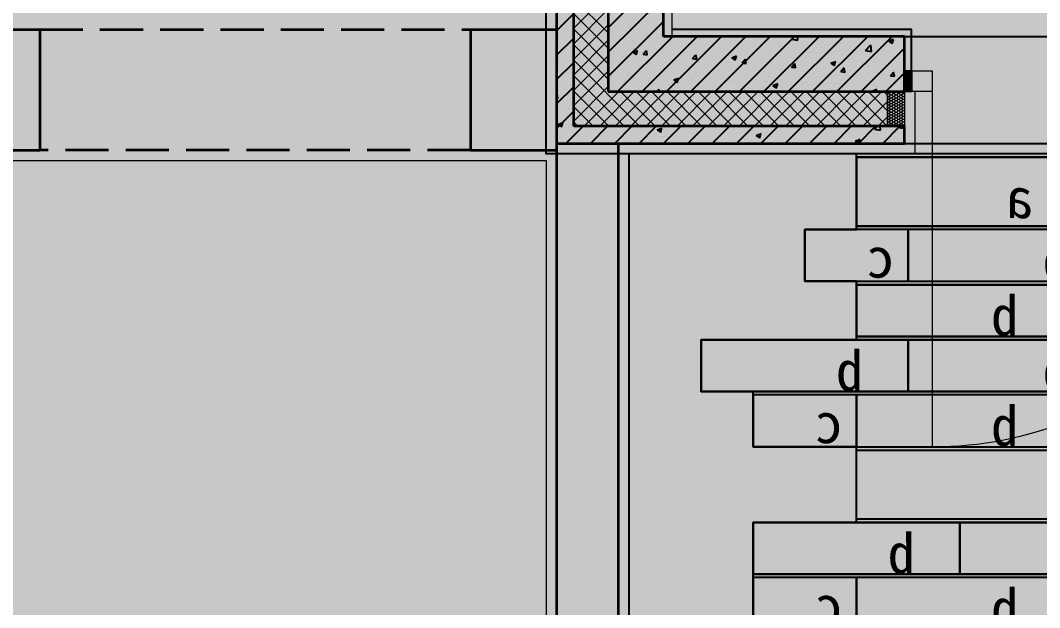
# Model space of a CAD drawing. Header units: inches. Extents: x 143994 to 247866, y 243815 to 272761.
# Drawn here: x 228672 to 231630, y 247549 to 249253 of the extents above; entities that cross this region are included whole.
import ezdxf

# ---------------------------------------------------------------- set-up
doc = ezdxf.new("R2010")
doc.units = ezdxf.units.IN
doc.header["$LTSCALE"] = 1000
doc.header["$MEASUREMENT"] = 0
doc.linetypes.add('DASH', pattern=[0.35, 0.25, -0.1])
doc.layers.get('DEFPOINTS').update_dxf_attribs({"color": 62})
for name, color, linetype in [('0-fm', 30, 'Continuous'), ('0-pat', 252, 'Continuous'), ('0-word', 131, 'Continuous'), ('0-建筑2F', 127, 'Continuous'), ('A-S-face(建筑粉刷线)', 136, 'Continuous'), ('A-Wall-Patn', 255, 'Continuous'), ('PUB_HATCH', 8, 'Continuous')]:
    doc.layers.add(name, color=color, linetype=linetype)
for name, color, linetype, lineweight in [('A-M-Stone', 11, 'Continuous', 15), ('A-Wall', 254, 'Continuous', 35), ('MQ-HZ幕墙绘制', 6, 'Continuous', 13), ('W-保温层', 8, 'Continuous', 13)]:
    doc.layers.add(name, color=color, linetype=linetype, lineweight=lineweight)
doc.styles.add('HS2', font='')
doc.styles.get('HS2').set_extended_font_data('SimHei')

# ---------------------------------------------------------------- blocks, each defined once
blk = doc.blocks.new('*U526')
at = {"layer": 'A-Wall'}
for p, q in [((-1380, 350), (-1250, 350)), ((-1250, 350), (-1250, 0)), ((0, 350), (0, 0)), ((0, 350), (250, 350)), ((0, 0), (250, 0)), ((-1380, 0), (-1250, 0))]:
    blk.add_line(p, q, dxfattribs=at)
at = {"layer": 'A-Wall', "linetype": 'DASH', "ltscale": 0.5}
for p, q in [((-1250, 350), (0, 350)), ((0, 0), (-1250, 0))]:
    blk.add_line(p, q, dxfattribs=at)
blk = doc.blocks.new('A$C300209DD')
blk.add_lwpolyline([(0, 0), (600, 0), (600, -150), (0, -150)], close=True)
at = {"layer": '0-word', "color": 4, "insert": (130.1, -31.3), "char_height": 116.7, "attachment_point": 1, "rotation": 360, "style": 'HS2'}
blk.add_mtext('b', dxfattribs=at)
blk = doc.blocks.new('A$C378B29CF')
blk.add_lwpolyline([(0, 0), (300, 0), (300, -200), (0, -200)], close=True)
at = {"layer": '0-word', "color": 4, "insert": (36.8, -54.9), "char_height": 116.7, "attachment_point": 1, "rotation": 360, "style": 'HS2'}
blk.add_mtext('d', dxfattribs=at)
blk = doc.blocks.new('A$C28AF7A45')
blk.add_lwpolyline([(0, 0), (0, -200), (750, -200), (750, 0)], close=True)
at = {"layer": '0-word', "color": 4, "insert": (64.9, -62.2), "char_height": 116.7, "attachment_point": 1, "rotation": 360, "style": 'HS2'}
blk.add_mtext('e', dxfattribs=at)
blk = doc.blocks.new('A$C76955CBD')
blk.add_lwpolyline([(0, 0), (600, 0), (600, -200), (0, -200)], close=True)
at = {"layer": '0-word', "color": 4, "insert": (85.6, -60.3), "char_height": 116.7, "attachment_point": 1, "rotation": 360, "style": 'HS2'}
blk.add_mtext('a', dxfattribs=at)
blk = doc.blocks.new('A$C43E706E6')
blk.add_lwpolyline([(0, 0), (300, 0), (300, -150), (0, -150)], close=True)
at = {"layer": '0-pat'}
blk.add_lwpolyline([(300, -150), (300, 0)], dxfattribs=at)
at = {"layer": '0-word', "color": 4, "insert": (40.8, -22.9), "char_height": 116.7, "attachment_point": 1, "rotation": 360, "style": 'HS2'}
blk.add_mtext('c', dxfattribs=at)
blk = doc.blocks.new('A$C6EB0506D')
at = {"layer": '0-fm'}
for points in [[(0, 0), (0, -200), (1200, -200), (1200, 0)], [(150, -210), (1350, -210), (1350, -360), (150, -360)], [(300, -370), (300, -520), (1200, -520), (1200, -370)], [(1650, -530), (450, -530), (450, -680), (1650, -680)], [(600, -690), (1500, -690), (1500, -840), (600, -840)], [(1200, -850), (450, -850), (450, -1050), (1200, -1050)], [(300, -1060), (300, -1210), (1500, -1210), (1500, -1060)], [(600, -1220), (1500, -1220), (1500, -1370), (600, -1370)], [(1650, -1380), (450, -1380), (450, -1580), (1650, -1580)], [(900, -1590), (1500, -1590), (1500, -1740), (900, -1740)], [(1650, -1750), (750, -1750), (750, -1900), (1650, -1900)], [(600, -1910), (1500, -1910), (1500, -2110), (600, -2110)], [(1650, -2120), (750, -2120), (750, -2320), (1650, -2320)]]:
    blk.add_lwpolyline(points, close=True, dxfattribs=at)
at = {"layer": '0-pat'}
for points in [[(1050, -680), (1050, -530)], [(1200, -840), (1200, -690)], [(1200, -1370), (1200, -1220)], [(1200, -1360), (1200, -1220)]]:
    blk.add_lwpolyline(points, dxfattribs=at)
for name, p in [('A$C76955CBD', (0, 0)), ('A$C76955CBD', (600, 0)), ('A$C43E706E6', (150, -210)), ('A$C300209DD', (450, -210)), ('A$C43E706E6', (1050, -210)), ('A$C43E706E6', (300, -370)), ('A$C300209DD', (600, -370)), ('A$C300209DD', (450, -530)), ('A$C300209DD', (1050, -530)), ('A$C300209DD', (600, -690)), ('A$C43E706E6', (1200, -690)), ('A$C28AF7A45', (450, -850)), ('A$C300209DD', (300, -1060)), ('A$C300209DD', (900, -1060)), ('A$C300209DD', (600, -1220)), ('A$C43E706E6', (1200, -1220)), ('A$C378B29CF', (450, -1380)), ('A$C76955CBD', (750, -1380)), ('A$C378B29CF', (1350, -1380)), ('A$C300209DD', (900, -1590)), ('A$C300209DD', (750, -1750)), ('A$C43E706E6', (1350, -1750)), ('A$C378B29CF', (600, -1910)), ('A$C76955CBD', (900, -1910)), ('A$C76955CBD', (750, -2120)), ('A$C378B29CF', (1350, -2120))]:
    blk.add_blockref(name, p, dxfattribs=at)
blk = doc.blocks.new('1442323')
at = {"layer": 'MQ-HZ幕墙绘制'}
h = blk.add_hatch(dxfattribs=at)
h.set_pattern_fill('HEX', color=127, angle=-90, style=0)
h.set_pattern_definition([(270, (1020.9525, 145.3926), (1.649778, -3e-16), [0.9525, -1.905]), (30, (1020.9525, 145.3926), (-0.824889, 1.4287496586), [0.9525, -1.905]), (330, (1020.9525, 144.4401), (0.824889, 1.4287496586), [0.9525, -1.905])])
h.paths.add_polyline_path([(688736.9, -391196.3), (688736.9, -391142.3), (688753.9, -391142.3), (688753.9, -391196.3)])
h = blk.add_hatch(dxfattribs=at)
h.set_pattern_fill('HONEY', color=127, scale=3)
h.set_pattern_definition([(0, (2375.541, 380841.3842), (7.14375, 4.124445), [4.7625, -9.525]), (120, (2375.541, 380841.3842), (-7.143749147, 4.124446478), [4.7625, -9.525]), (60, (2375.541, 380841.3842), (8.53e-07, 8.248891478), [-9.525, 4.7625])])
h.paths.add_polyline_path([(688736.9, -391199.3), (688736.9, -391299.3), (688686.9, -391299.3), (688686.9, -391199.3)])
at = {"layer": 'A-M-Stone', "color": 127}
for p, q in [((687696.9, -388379.3), (687696.9, -391379.3)), ((688766.9, -391199.3), (688766.9, -391379.3)), ((688736.9, -391379.3), (687696.9, -391379.3)), ((688766.9, -391379.3), (688736.9, -391379.3))]:
    blk.add_line(p, q, dxfattribs=at)
at = {"layer": 'A-S-face(建筑粉刷线)', "color": 127}
blk.add_line((688736.9, -391019.3), (688061.9, -391019.3), dxfattribs=at)
blk.add_lwpolyline([(688756.9, -391139.3), (688756.9, -391019.3), (688736.9, -391019.3)], dxfattribs=at)
at = {"layer": 'A-Wall', "color": 127}
for p, q in [((688036.9, -391039.3), (688036.9, -388039.3)), ((687876.9, -388199.3), (687876.9, -391199.3)), ((687776.9, -391299.3), (687776.9, -388299.3)), ((687726.9, -388349.3), (687726.9, -391349.3)), ((688736.9, -391039.3), (688036.9, -391039.3)), ((688736.9, -391199.3), (688736.9, -391039.3)), ((687876.9, -391199.3), (688736.9, -391199.3)), ((688736.9, -391299.3), (687776.9, -391299.3)), ((688736.9, -391349.3), (688736.9, -391299.3)), ((687726.9, -391349.3), (688736.9, -391349.3))]:
    blk.add_line(p, q, dxfattribs=at)
at = {"layer": 'MQ-HZ幕墙绘制', "color": 127}
for p, q in [((688756.9, -391139.3), (688816.9, -391139.3)), ((688756.9, -391199.3), (688756.9, -391139.3)), ((688816.9, -391139.3), (688816.9, -391199.3)), ((688816.9, -391169.3), (688816.9, -392229.3)), ((688816.9, -391199.3), (688756.9, -391199.3))]:
    blk.add_line(p, q, dxfattribs=at)
at = {"layer": 'MQ-HZ幕墙绘制', "color": 127, "lineweight": -3}
blk.add_lwpolyline([(688756.9, -391139.3), (688756.9, -391199.3), (688739.9, -391199.3), (688739.9, -391199.3), (688736.9, -391199.3), (688736.9, -391196.3), (688753.9, -391196.3), (688753.9, -391142.3), (688736.9, -391142.3), (688736.9, -391139.3), (688739.9, -391139.3), (688739.9, -391139.3), (688756.9, -391139.3, -0.000051)], format="xyb", dxfattribs=at)
at = {"layer": 'MQ-HZ幕墙绘制', "color": 127}
blk.add_lwpolyline([(688736.9, -391199.3), (688736.9, -391299.3), (688686.9, -391299.3), (688686.9, -391199.3)], close=True, dxfattribs=at)
blk.add_arc((688820.4, -391172.8), 1056.5, 269.8126, 0.1874, dxfattribs=at)
at = {"layer": 'PUB_HATCH', "color": 127, "linetype": 'Continuous'}
for p, q in [((687876.9, -391014.4), (688036.9, -390854.4)), ((687876.9, -391085.1), (688036.9, -390925.1)), ((687726.9, -391023), (687776.9, -390973)), ((687876.9, -391155.8), (688036.9, -390995.8)), ((687940.2, -391010.6), (687940.2, -391010.6)), ((687980, -391017.7), (687980, -391017.7)), ((688030.1, -391011.2), (688030.1, -391011.2)), ((687726.9, -391093.7), (687776.9, -391043.7)), ((687727.9, -391050.9), (687727.9, -391050.9)), ((687733.7, -391039.7), (687733.7, -391039.7)), ((687733.7, -391040.9), (687733.7, -391040.9)), ((687904.1, -391199.3), (688064.1, -391039.3)), ((687947.2, -391049.9), (687947.2, -391049.9)), ((687974.9, -391199.3), (688134.9, -391039.3)), ((687986.6, -391033.1), (687986.6, -391033.1)), ((688045.6, -391199.3), (688205.6, -391039.3)), ((688054, -391054.4), (688054, -391054.4)), ((688116.3, -391199.3), (688276.3, -391039.3)), ((688142.7, -391049.4), (688142.7, -391049.4)), ((688151.1, -391056.9), (688151.1, -391056.9)), ((688160.8, -391058.9), (688160.8, -391058.9)), ((688187, -391199.3), (688347, -391039.3)), ((688229.6, -391056.8), (688229.6, -391056.8)), ((688257.7, -391199.3), (688417.7, -391039.3)), ((688305.3, -391046.9), (688305.3, -391046.9)), ((688328.4, -391199.3), (688488.4, -391039.3)), ((688399.1, -391199.3), (688559.1, -391039.3)), ((688407.6, -391039.3), (688413.4, -391043.2)), ((688409.6, -391046.8), (688416.7, -391039.3)), ((688409.6, -391046.8), (688427.3, -391049.5)), ((688413.1, -391043.7), (688414.6, -391039.3)), ((688427, -391049.9), (688425.8, -391039.3)), ((688469.8, -391199.3), (688629.8, -391039.3)), ((688540.5, -391199.3), (688700.5, -391039.3)), ((688651.5, -391047.2), (688651.5, -391047.2)), ((688690.9, -391052.5), (688704.9, -391047.1)), ((688690.9, -391052.5), (688700.8, -391059.2)), ((688694.1, -391046.9), (688694.1, -391046.9)), ((688700.5, -391059.8), (688704.6, -391047.7)), ((687753.3, -391073.1), (687753.3, -391073.1)), ((687937.8, -391077.2), (687937.8, -391077.2)), ((687948, -391085), (687962, -391079.6)), ((687948, -391085), (687957.9, -391091.7)), ((687957.6, -391092.2), (687961.7, -391080.1)), ((687978.3, -391091), (687987.9, -391079.5)), ((687989.9, -391092.6), (687987.6, -391080.1)), ((688034.5, -391077), (688034.5, -391077)), ((688038.8, -391064.4), (688038.8, -391064.4)), ((688053.2, -391080.1), (688053.2, -391080.1)), ((688179.5, -391063.4), (688179.5, -391063.4)), ((688267.5, -391063.4), (688267.5, -391063.4)), ((688374.3, -391068), (688374.3, -391068)), ((688447.8, -391074.1), (688447.8, -391074.1)), ((688460.8, -391086.9), (688460.8, -391086.9)), ((688481.1, -391072.5), (688481.1, -391072.5)), ((688550.5, -391060), (688550.5, -391060)), ((688577.4, -391066.9), (688577.4, -391066.9)), ((688587.8, -391077), (688587.8, -391077)), ((688611.2, -391199.3), (688736.9, -391073.6)), ((688623, -391079.9), (688638.6, -391063.7)), ((688623, -391079.9), (688640.8, -391082.6)), ((688631.1, -391075.9), (688631.1, -391075.9)), ((688640.5, -391083), (688638.3, -391064)), ((688681.2, -391069.3), (688681.2, -391069.3)), ((688694.6, -391081.5), (688694.6, -391081.5)), ((687726.9, -391164.4), (687776.9, -391114.4)), ((687731.2, -391106.3), (687731.2, -391106.3)), ((687917.9, -391097), (687917.9, -391097)), ((687927.4, -391096.6), (687927.4, -391096.6)), ((687977.4, -391090), (687977.4, -391090)), ((687978.3, -391091), (687990.2, -391092.1)), ((688121.7, -391103.6), (688131.4, -391092.1)), ((688121.7, -391103.6), (688133.7, -391104.6)), ((688133.4, -391105.2), (688131.1, -391092.6)), ((688140.3, -391116), (688140.3, -391116)), ((688235.4, -391101), (688249.4, -391095.6)), ((688235.4, -391101), (688245.4, -391107.7)), ((688242.9, -391101.9), (688242.9, -391101.9)), ((688245, -391108.2), (688249.1, -391096.2)), ((688265.2, -391116.1), (688274.8, -391104.6)), ((688265.2, -391116.1), (688277.2, -391117.2)), ((688276.9, -391117.7), (688274.5, -391105.2)), ((688344, -391089.1), (688344, -391089.1)), ((688344.1, -391106.9), (688344.1, -391106.9)), ((688379, -391109.1), (688379, -391109.1)), ((688408.6, -391128.7), (688418.3, -391117.2)), ((688420.3, -391130.3), (688418, -391117.7)), ((688429.1, -391102.5), (688429.1, -391102.5)), ((688504.8, -391092.6), (688504.8, -391092.6)), ((688522.8, -391117), (688536.8, -391111.6)), ((688522.8, -391117), (688532.8, -391123.7)), ((688532.5, -391124.3), (688536.5, -391112.2)), ((688649.1, -391113.8), (688649.1, -391113.8)), ((687935.4, -391143.8), (687935.4, -391143.8)), ((688036.4, -391131), (688036.4, -391131)), ((688110.9, -391147), (688110.9, -391147)), ((688126.9, -391142.3), (688126.9, -391142.3)), ((688177, -391135.7), (688177, -391135.7)), ((688227.5, -391126.9), (688227.5, -391126.9)), ((688252.7, -391125.8), (688252.7, -391125.8)), ((688408.6, -391128.7), (688420.6, -391129.7)), ((688445.4, -391140.7), (688445.4, -391140.7)), ((688548.1, -391126.6), (688548.1, -391126.6)), ((688552.1, -391141.2), (688561.7, -391129.7)), ((688552.1, -391141.2), (688564.1, -391142.3)), ((688563.8, -391142.8), (688561.4, -391130.3)), ((688682, -391199.3), (688736.9, -391144.3)), ((688695.6, -391153.8), (688705.2, -391142.3)), ((688704.3, -391138.3), (688704.3, -391138.3)), ((688707.2, -391155.4), (688704.9, -391142.8)), ((687728.8, -391172.9), (687728.8, -391172.9)), ((687736.9, -391170), (687736.9, -391170)), ((687908.3, -391152.1), (687908.3, -391152.1)), ((687924.8, -391168.9), (687924.8, -391168.9)), ((687994.2, -391167), (687994.2, -391167)), ((688000.6, -391158.9), (688000.6, -391158.9)), ((688015.1, -391156.6), (688015.1, -391156.6)), ((688067.4, -391165.5), (688081.4, -391160.1)), ((688067.4, -391165.5), (688077.3, -391172.2)), ((688077, -391172.8), (688081.1, -391160.7)), ((688121.8, -391161.1), (688121.8, -391161.1)), ((688228.6, -391165.6), (688228.6, -391165.6)), ((688240.5, -391168.5), (688240.5, -391168.5)), ((688335.4, -391170.2), (688335.4, -391170.2)), ((688341.5, -391155.7), (688341.5, -391155.7)), ((688354.8, -391181.5), (688368.8, -391176.1)), ((688364.4, -391188.8), (688368.5, -391176.7)), ((688442.1, -391174.7), (688442.1, -391174.7)), ((688452.2, -391171.4), (688452.2, -391171.4)), ((688578.5, -391154.8), (688578.5, -391154.8)), ((688628.6, -391148.2), (688628.6, -391148.2)), ((688685.8, -391166.2), (688685.8, -391166.2)), ((688695.6, -391153.8), (688707.5, -391154.8)), ((687726.9, -391235.1), (687776.9, -391185.1)), ((687726.9, -391207.1), (687728.8, -391204.9)), ((687730.8, -391217.9), (687728.5, -391205.4)), ((687748.5, -391192.1), (687748.5, -391192.1)), ((687761, -391207), (687761, -391207)), ((687877.6, -391187), (687877.6, -391187)), ((687950.5, -391179), (687950.5, -391179)), ((688018, -391199.3), (688024.7, -391192.3)), ((688025.2, -391199.3), (688024.4, -391192.7)), ((688033.9, -391197.6), (688033.9, -391197.6)), ((688057.2, -391183.5), (688057.2, -391183.5)), ((688137.8, -391182.6), (688137.8, -391182.6)), ((688164, -391188), (688164, -391188)), ((688270.8, -391192.5), (688270.8, -391192.5)), ((688326.4, -391188), (688326.4, -391188)), ((688354.8, -391181.5), (688364.7, -391188.2)), ((688376.5, -391181.4), (688376.5, -391181.4)), ((688377.5, -391197), (688377.5, -391197)), ((688545.7, -391193.2), (688545.7, -391193.2)), ((688548.9, -391179.2), (688548.9, -391179.2)), ((688569.2, -391186.2), (688569.2, -391186.2)), ((688642.2, -391197.5), (688656.2, -391192.2)), ((688642.2, -391197.5), (688644.8, -391199.3)), ((688646.7, -391180.4), (688646.7, -391180.4)), ((688653.7, -391199.3), (688655.9, -391192.7)), ((688655.7, -391183.7), (688655.7, -391183.7)), ((687726.9, -391217), (687731.1, -391217.4)), ((687726.9, -391305.8), (687776.9, -391255.8)), ((687761.7, -391249.3), (687761.7, -391249.3)), ((687731.3, -391294.5), (687745.3, -391289.1)), ((687731.3, -391294.5), (687741.2, -391301.2)), ((687740.9, -391301.8), (687745, -391289.7)), ((687754.1, -391349.3), (687804.1, -391299.3)), ((687824.9, -391349.3), (687874.9, -391299.3)), ((687869.3, -391306.3), (687869.3, -391306.3)), ((687895.4, -391316.7), (687895.4, -391316.7)), ((687895.6, -391349.3), (687945.6, -391299.3)), ((687966.3, -391349.3), (688016.3, -391299.3)), ((688018.7, -391310.5), (688032.7, -391305.2)), ((688018.7, -391310.5), (688028.6, -391317.2)), ((688021.7, -391300.1), (688021.7, -391300.1)), ((688028.3, -391317.8), (688032.4, -391305.7)), ((688037, -391349.3), (688087, -391299.3)), ((688107.7, -391349.3), (688157.7, -391299.3)), ((688133, -391315.7), (688133, -391315.7)), ((688150.5, -391310.2), (688150.5, -391310.2)), ((688178.4, -391349.3), (688228.4, -391299.3)), ((688235.6, -391301.7), (688235.6, -391301.7)), ((688249.1, -391349.3), (688299.1, -391299.3)), ((688306.1, -391326.5), (688320.1, -391321.2)), ((688315.8, -391333.8), (688319.8, -391321.7)), ((688319.8, -391349.3), (688369.8, -391299.3)), ((688390.5, -391349.3), (688440.5, -391299.3)), ((688461.2, -391349.3), (688511.2, -391299.3)), ((688473.3, -391312.6), (688473.3, -391312.6)), ((688523.4, -391306), (688523.4, -391306)), ((688532, -391349.3), (688582, -391299.3)), ((688576.8, -391320.1), (688576.8, -391320.1)), ((688602.7, -391349.3), (688652.7, -391299.3)), ((688641.8, -391313.6), (688641.8, -391313.6)), ((688649.5, -391307.8), (688657.7, -391299.3)), ((688649.5, -391307.8), (688667.3, -391310.6)), ((688667, -391311), (688665.6, -391299.3)), ((688673.4, -391349.3), (688723.4, -391299.3)), ((688693.5, -391300.1), (688693.5, -391300.1)), ((688723.3, -391304.2), (688727.4, -391299.3)), ((688723.3, -391304.2), (688735.3, -391305.3)), ((688735, -391305.8), (688733.8, -391299.3)), ((687752.7, -391326.4), (687752.7, -391326.4)), ((687769.5, -391333.3), (687769.5, -391333.3)), ((687819.6, -391326.7), (687819.6, -391326.7)), ((687928.1, -391343.5), (687928.1, -391343.5)), ((688029.1, -391330.7), (688029.1, -391330.7)), ((688033.9, -391330.2), (688033.9, -391330.2)), ((688221.2, -391345.8), (688221.2, -391345.8)), ((688271.2, -391339.2), (688271.2, -391339.2)), ((688306.1, -391326.5), (688316.1, -391333.3)), ((688347, -391329.2), (688347, -391329.2)), ((688438.1, -391340.4), (688438.1, -391340.4)), ((688460.2, -391340.2), (688460.2, -391340.2)), ((688540.8, -391326.4), (688540.8, -391326.4)), ((688593.5, -391342.6), (688607.5, -391337.2)), ((688593.5, -391342.6), (688603.5, -391349.3)), ((688603.4, -391349.3), (688607.2, -391337.7))]:
    blk.add_line(p, q, dxfattribs=at)
at = {"layer": 'PUB_HATCH', "color": 127}
blk.add_line((690806.9, -391379.3), (688766.9, -391379.3), dxfattribs=at)
at = {"layer": 'W-保温层', "color": 127}
for p, q in [((688061.9, -391039.3), (688061.9, -384249.3)), ((687876.9, -388199.3), (687876.9, -391199.3)), ((687776.9, -391299.3), (687776.9, -388299.3)), ((687876.9, -391199.3), (688686.9, -391199.3)), ((688686.9, -391199.3), (688686.9, -391299.3)), ((688686.9, -391299.3), (687776.9, -391299.3))]:
    blk.add_line(p, q, dxfattribs=at)
at = {"layer": 'W-保温层', "color": 127, "linetype": 'Continuous'}
for p, q in [((687776.9, -391015.4), (687876.9, -390915.4)), ((687876.9, -391028.7), (687776.9, -390928.7)), ((687776.9, -391060.3), (687876.9, -390960.3)), ((687876.9, -391073.6), (687776.9, -390973.6)), ((687776.9, -391105.2), (687876.9, -391005.2)), ((687876.9, -391118.5), (687776.9, -391018.5)), ((687776.9, -391150.1), (687876.9, -391050.1)), ((687876.9, -391163.4), (687776.9, -391063.4)), ((687776.9, -391195), (687876.9, -391095)), ((687967.9, -391299.3), (687776.9, -391108.3)), ((687776.9, -391239.9), (687876.9, -391139.9)), ((687923, -391299.3), (687776.9, -391153.2)), ((687776.9, -391284.8), (687876.9, -391184.8)), ((687878.1, -391299.3), (687776.9, -391198.1)), ((687807.3, -391299.3), (687907.3, -391199.3)), ((687852.2, -391299.3), (687952.2, -391199.3)), ((687897.1, -391299.3), (687997.1, -391199.3)), ((688012.8, -391299.3), (687912.8, -391199.3)), ((687942, -391299.3), (688042, -391199.3)), ((688057.7, -391299.3), (687957.7, -391199.3)), ((687986.9, -391299.3), (688086.9, -391199.3)), ((688102.6, -391299.3), (688002.6, -391199.3)), ((688031.8, -391299.3), (688131.8, -391199.3)), ((688147.5, -391299.3), (688047.5, -391199.3)), ((688076.7, -391299.3), (688176.7, -391199.3)), ((688192.4, -391299.3), (688092.4, -391199.3)), ((688121.6, -391299.3), (688221.6, -391199.3)), ((688237.3, -391299.3), (688137.3, -391199.3)), ((688166.5, -391299.3), (688266.5, -391199.3)), ((688282.2, -391299.3), (688182.2, -391199.3)), ((688211.4, -391299.3), (688311.4, -391199.3)), ((688327.1, -391299.3), (688227.1, -391199.3)), ((688256.3, -391299.3), (688356.3, -391199.3)), ((688372, -391299.3), (688272, -391199.3)), ((688301.2, -391299.3), (688401.2, -391199.3)), ((688416.9, -391299.3), (688316.9, -391199.3)), ((688346.1, -391299.3), (688446.1, -391199.3)), ((688461.8, -391299.3), (688361.8, -391199.3)), ((688391, -391299.3), (688491, -391199.3)), ((688506.7, -391299.3), (688406.7, -391199.3)), ((688435.9, -391299.3), (688535.9, -391199.3)), ((688551.6, -391299.3), (688451.6, -391199.3)), ((688480.8, -391299.3), (688580.8, -391199.3)), ((688596.5, -391299.3), (688496.5, -391199.3)), ((688525.7, -391299.3), (688625.7, -391199.3)), ((688641.4, -391299.3), (688541.4, -391199.3)), ((688570.6, -391299.3), (688670.6, -391199.3)), ((688686.3, -391299.3), (688586.3, -391199.3)), ((688686.9, -391255), (688631.2, -391199.3)), ((688686.9, -391210.1), (688676.1, -391199.3)), ((688615.5, -391299.3), (688686.9, -391227.9)), ((687833.2, -391299.3), (687776.9, -391243)), ((687788.3, -391299.3), (687776.9, -391287.9)), ((688660.4, -391299.3), (688686.9, -391272.8))]:
    blk.add_line(p, q, dxfattribs=at)

msp = doc.modelspace()

# ---------------------------------------------------------------- hatches: boundary and pattern name
at = {"layer": 'DEFPOINTS'}
h = msp.add_hatch(dxfattribs=at)
h.set_pattern_fill('ANSI31', color=250)
h.set_pattern_definition([(45, (0, 0), (-1.122532015, 1.122532015), [])])
h.paths.add_polyline_path([(247866.03, 243814.78), (223286.02, 243814.78), (223286.02, 270814.78), (247866.03, 270814.78)])

# ---------------------------------------------------------------- linework, layer by layer
at = {"layer": 'A-M-Stone'}
msp.add_lwpolyline([(228628.2, 248846.1), (230198.2, 248846.1), (230198.2, 246146.1), (230438.2, 246146.1), (230438.2, 248866.1), (230438.2, 248866.1)], dxfattribs=at)
at = {"layer": 'A-Wall'}
msp.add_lwpolyline([(230228.2, 248896.1), (230228.2, 246176.1), (230408.2, 246176.1), (230408.2, 248896.1)], dxfattribs=at)
at = {"layer": 'A-Wall-Patn'}
for p, q in [((230538.2, 252206.1), (230538.2, 249206.1)), ((230228.2, 251896.1), (230228.2, 248896.1)), ((230538.2, 249206.1), (233908.2, 249206.1)), ((230228.2, 248896.1), (234218.2, 248896.1))]:
    msp.add_line(p, q, dxfattribs=at)
at = {"layer": 'A-Wall-Patn', "color": 11}
msp.add_lwpolyline([(233988.2, 248866.1), (230198.2, 248866.1), (230198.2, 251866.1), (227048.2, 251866.1), (227048.2, 251066.1)], dxfattribs=at)
at = {"layer": 'DEFPOINTS'}
msp.add_lwpolyline([(230798.2, 247476.1), (230798.2, 247796.1), (231098.2, 247796.1), (231098.2, 248016.1), (230798.2, 248016.1), (230798.2, 248176.1), (230648.2, 248176.1), (230648.2, 248326.1), (231098.2, 248326.1), (231098.2, 248496.1), (230948.2, 248496.1), (230948.2, 248646.1), (231098.2, 248646.1), (231098.2, 248856.1), (231098.2, 248866.1), (230438.2, 248866.1), (230438.2, 246526.1)], dxfattribs=at)

# ---------------------------------------------------------------- block references
at = {"layer": '0-fm', "xscale": -1}
msp.add_blockref('A$C6EB0506D', (232298.2, 248856.1), dxfattribs=at)
at = {"layer": '0-建筑2F'}
msp.add_blockref('1442323', (-457498.72, 640245.41), dxfattribs=at)
at = {"layer": 'A-Wall'}
msp.add_blockref('*U526', (229978.2, 248876.1), dxfattribs=at)

doc.saveas('drawing.dxf')
